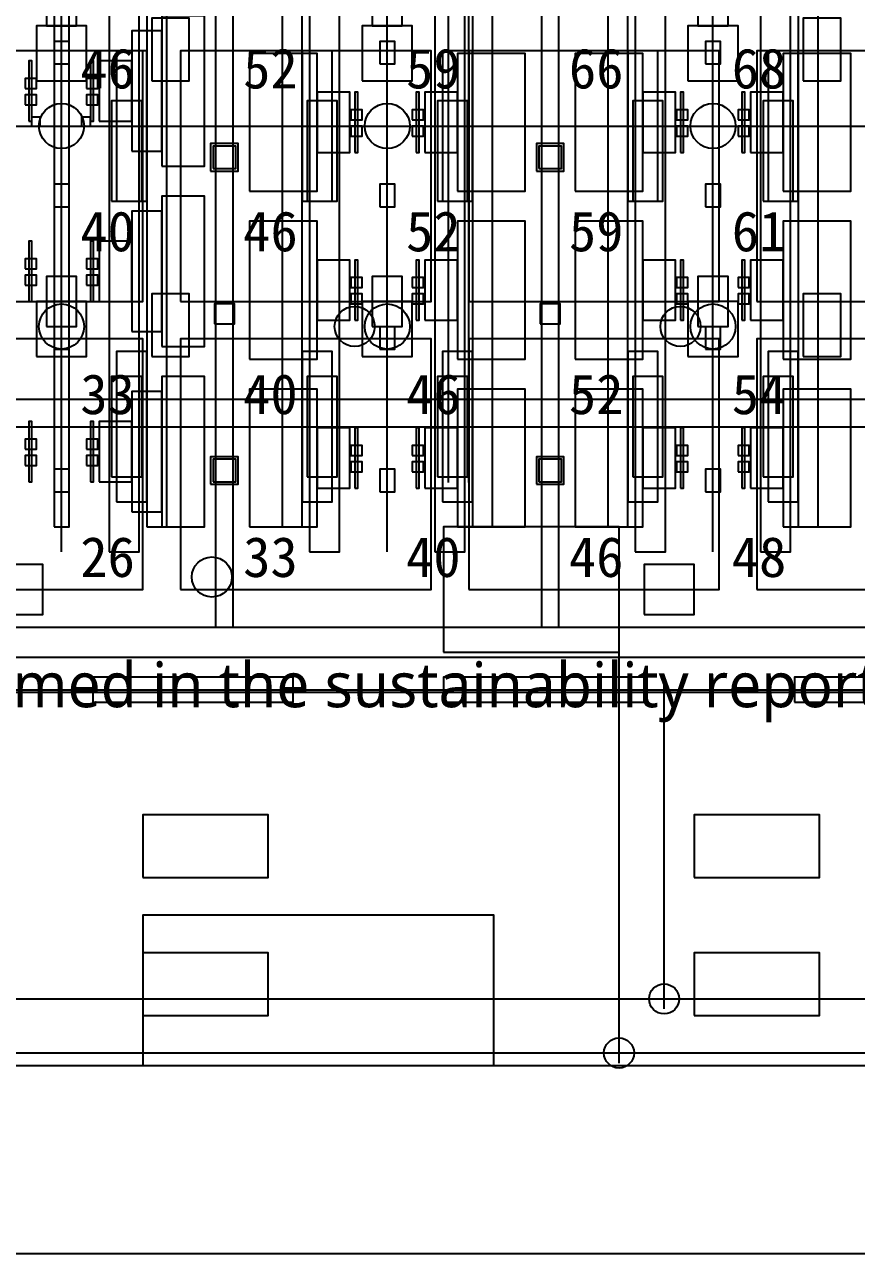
# Model space of a CAD drawing. Header units: metres. Extents: x -1640 to 1560, y -268 to 2338.
# Drawn here: x 184.28 to 217.47, y 862 to 911.05 of the extents above; entities that cross this region are included whole.
import ezdxf

# ---------------------------------------------------------------- set-up
doc = ezdxf.new("R2010")
doc.units = ezdxf.units.M
for name, color, linetype in [('1F_CDS', 5, 'Continuous'), ('1F_CHL', 4, 'Continuous'), ('1F_EHS_GAS_DETECTOR', 6, 'Continuous'), ('1F_EHS_SAFETY_SHOWER_EYEWASH_CONCEPT', 3, 'Continuous'), ('1F_PUMP', 2, 'Continuous'), ('1F_SCR', 3, 'Continuous'), ('1F_STRUCT_COLUMN', 8, 'Continuous'), ('1F_ZONE', 3, 'Continuous'), ('2F_CSF_LATERAL_RACK_CONCEPT', 9, 'Continuous'), ('2F_EHS_GAS_DETECTOR', 6, 'Continuous'), ('2F_RFG', 5, 'Continuous'), ('2F_STRUCT_COLUMN', 8, 'Continuous'), ('2F_VMB', 6, 'Continuous'), ('2F_ZONE', 3, 'Continuous'), ('3F_CLEANROOM_OVERHEAD_PIPE_DUCT_CONCEPT', 9, 'Continuous'), ('3F_CMP', 5, 'Continuous'), ('3F_EHS_EGRESS_DIST_M', 2, 'Continuous'), ('3F_EHS_SAFETY_SHOWER_EYEWASH_CONCEPT', 3, 'Continuous'), ('3F_ETCH', 2, 'Continuous'), ('3F_FOUP', 5, 'Continuous'), ('3F_OHT', 9, 'Continuous'), ('3F_OHTV', 1, 'Continuous'), ('3F_STRUCT_COLUMN', 8, 'Continuous'), ('3F_TBAR', 6, 'Continuous'), ('3F_ZONE', 3, 'Continuous'), ('4F_DCC', 3, 'Continuous'), ('4F_FFU', 1, 'Continuous'), ('4F_MAU', 2, 'Continuous'), ('4F_STRUCT_PLENUM_TRUSS_CONCEPT', 9, 'Continuous'), ('4F_ZONE', 3, 'Continuous'), ('5F_CDS', 5, 'Continuous'), ('5F_CHL', 4, 'Continuous'), ('5F_EHS_GAS_DETECTOR', 6, 'Continuous'), ('5F_EHS_SAFETY_SHOWER_EYEWASH_CONCEPT', 3, 'Continuous'), ('5F_PUMP', 2, 'Continuous'), ('5F_SCR', 3, 'Continuous'), ('5F_STRUCT_COLUMN', 8, 'Continuous'), ('5F_ZONE', 3, 'Continuous'), ('6F_CSF_LATERAL_RACK_CONCEPT', 9, 'Continuous'), ('6F_EHS_GAS_DETECTOR', 6, 'Continuous'), ('6F_RFG', 5, 'Continuous'), ('6F_STRUCT_COLUMN', 8, 'Continuous'), ('6F_VMB', 6, 'Continuous'), ('6F_ZONE', 3, 'Continuous'), ('7F_CLEANROOM_OVERHEAD_PIPE_DUCT_CONCEPT', 9, 'Continuous'), ('7F_CMP', 5, 'Continuous'), ('7F_EHS_EGRESS_DIST_M', 2, 'Continuous'), ('7F_EHS_SAFETY_SHOWER_EYEWASH_CONCEPT', 3, 'Continuous'), ('7F_ETCH', 2, 'Continuous'), ('7F_FOUP', 5, 'Continuous'), ('7F_OHT', 9, 'Continuous'), ('7F_OHTV', 1, 'Continuous'), ('7F_STRUCT_COLUMN', 8, 'Continuous'), ('7F_TBAR', 6, 'Continuous'), ('7F_ZONE', 3, 'Continuous'), ('8F_DCC', 3, 'Continuous'), ('8F_FFU', 1, 'Continuous'), ('8F_MAU', 2, 'Continuous'), ('8F_STRUCT_PLENUM_TRUSS_CONCEPT', 9, 'Continuous'), ('8F_ZONE', 3, 'Continuous'), ('EHS_GAS_SUPPLY', 3, 'Continuous'), ('EHS_PROCESS_EXHAUST', 1, 'Continuous'), ('EHS_TREATED_EXHAUST', 30, 'Continuous'), ('OUTLINE', 7, 'Continuous'), ('RF_RSC', 4, 'Continuous'), ('RF_STACK', 2, 'Continuous'), ('UTIL_CHEM_CONCEPT', 6, 'Continuous'), ('UTIL_CHW.R_CONCEPT', 2, 'Continuous'), ('UTIL_CHW.S_CONCEPT', 1, 'Continuous'), ('UTIL_EXH.ACID_CONCEPT', 4, 'Continuous'), ('UTIL_EXH.ACID_RISER', 4, 'Continuous'), ('UTIL_EXH.ALK_CONCEPT', 5, 'Continuous'), ('UTIL_EXH.ALK_RISER', 5, 'Continuous'), ('UTIL_GAS.SPEC_CONCEPT', 3, 'Continuous'), ('UTIL_PCW.R_CONCEPT', 1, 'Continuous'), ('UTIL_PCW.S_CONCEPT', 6, 'Continuous'), ('UTIL_TEXT', 7, 'Continuous'), ('UTIL_UPW.R_CONCEPT', 2, 'Continuous'), ('UTIL_UPW.S_CONCEPT', 1, 'Continuous')]:
    doc.layers.add(name, color=color, linetype=linetype)
doc.styles.add('KO', font='malgun.ttf')

msp = doc.modelspace()

# ---------------------------------------------------------------- linework, layer by layer
at = {"layer": '1F_CDS'}
for points in [[(189, 877), (194, 877), (194, 879.5), (189, 879.5)], [(211, 877), (216, 877), (216, 879.5), (211, 879.5)], [(189, 871.5), (194, 871.5), (194, 874), (189, 874)], [(211, 871.5), (216, 871.5), (216, 874), (211, 874)]]:
    msp.add_lwpolyline(points, close=True, dxfattribs=at)
at = {"layer": '1F_CHL'}
for points in [[(189.35, 908.8), (190.85, 908.8), (190.85, 911.3), (189.35, 911.3)], [(215.35, 908.8), (216.85, 908.8), (216.85, 911.3), (215.35, 911.3)], [(189.35, 897.8), (190.85, 897.8), (190.85, 900.3), (189.35, 900.3)], [(215.35, 897.8), (216.85, 897.8), (216.85, 900.3), (215.35, 900.3)]]:
    msp.add_lwpolyline(points, close=True, dxfattribs=at)
at = {"layer": '1F_EHS_GAS_DETECTOR'}
for centre in [(185.75, 899), (198.75, 899), (211.75, 899)]:
    msp.add_circle(centre, 0.9, dxfattribs=at)
at = {"layer": '1F_EHS_SAFETY_SHOWER_EYEWASH_CONCEPT'}
msp.add_circle((191.75, 889), 0.8, dxfattribs=at)
at = {"layer": '1F_PUMP'}
for points in [[(187.75, 904), (188.95, 904), (188.95, 908), (187.75, 908)], [(195.55, 904), (196.75, 904), (196.75, 908), (195.55, 908)], [(200.75, 904), (201.95, 904), (201.95, 908), (200.75, 908)], [(208.55, 904), (209.75, 904), (209.75, 908), (208.55, 908)], [(213.75, 904), (214.95, 904), (214.95, 908), (213.75, 908)], [(187.75, 893), (188.95, 893), (188.95, 897), (187.75, 897)], [(195.55, 893), (196.75, 893), (196.75, 897), (195.55, 897)], [(200.75, 893), (201.95, 893), (201.95, 897), (200.75, 897)], [(208.55, 893), (209.75, 893), (209.75, 897), (208.55, 897)], [(213.75, 893), (214.95, 893), (214.95, 897), (213.75, 897)]]:
    msp.add_lwpolyline(points, close=True, dxfattribs=at)
at = {"layer": '1F_SCR'}
for points in [[(184.75, 908.8), (186.75, 908.8), (186.75, 911), (184.75, 911)], [(197.75, 908.8), (199.75, 908.8), (199.75, 911), (197.75, 911)], [(210.75, 908.8), (212.75, 908.8), (212.75, 911), (210.75, 911)], [(184.75, 897.8), (186.75, 897.8), (186.75, 900), (184.75, 900)], [(197.75, 897.8), (199.75, 897.8), (199.75, 900), (197.75, 900)], [(210.75, 897.8), (212.75, 897.8), (212.75, 900), (210.75, 900)]]:
    msp.add_lwpolyline(points, close=True, dxfattribs=at)
at = {"layer": '1F_STRUCT_COLUMN'}
for points in [[(191.7, 905.2), (192.8, 905.2), (192.8, 906.3), (191.7, 906.3)], [(204.7, 905.2), (205.8, 905.2), (205.8, 906.3), (204.7, 906.3)], [(191.7, 892.7), (192.8, 892.7), (192.8, 893.8), (191.7, 893.8)], [(204.7, 892.7), (205.8, 892.7), (205.8, 893.8), (204.7, 893.8)]]:
    msp.add_lwpolyline(points, close=True, dxfattribs=at)
at = {"layer": '1F_ZONE'}
msp.add_lwpolyline([(16.5, 887), (290, 887), (290, 1045), (16.5, 1045)], close=True, dxfattribs=at)
at = {"layer": '2F_CSF_LATERAL_RACK_CONCEPT'}
for points in [[(189.15, 891), (189.95, 891), (189.95, 1041), (189.15, 1041)], [(194.55, 891), (195.35, 891), (195.35, 1041), (194.55, 1041)], [(202.15, 891), (202.95, 891), (202.95, 1041), (202.15, 1041)], [(207.55, 891), (208.35, 891), (208.35, 1041), (207.55, 1041)], [(215.15, 891), (215.95, 891), (215.95, 1041), (215.15, 1041)]]:
    msp.add_lwpolyline(points, close=True, dxfattribs=at)
at = {"layer": '2F_EHS_GAS_DETECTOR'}
for centre in [(185.75, 907), (198.75, 907), (211.75, 907)]:
    msp.add_circle(centre, 0.9, dxfattribs=at)
at = {"layer": '2F_RFG'}
for points in [[(187.95, 904), (189.15, 904), (189.15, 910), (187.95, 910)], [(195.35, 904), (196.55, 904), (196.55, 910), (195.35, 910)], [(200.95, 904), (202.15, 904), (202.15, 910), (200.95, 910)], [(208.35, 904), (209.55, 904), (209.55, 910), (208.35, 910)], [(213.95, 904), (215.15, 904), (215.15, 910), (213.95, 910)], [(187.95, 892), (189.15, 892), (189.15, 898), (187.95, 898)], [(195.35, 892), (196.55, 892), (196.55, 898), (195.35, 898)], [(200.95, 892), (202.15, 892), (202.15, 898), (200.95, 898)], [(208.35, 892), (209.55, 892), (209.55, 898), (208.35, 898)], [(213.95, 892), (215.15, 892), (215.15, 898), (213.95, 898)]]:
    msp.add_lwpolyline(points, close=True, dxfattribs=at)
at = {"layer": '2F_STRUCT_COLUMN'}
for points in [[(191.8, 905.3), (192.7, 905.3), (192.7, 906.2), (191.8, 906.2)], [(204.8, 905.3), (205.7, 905.3), (205.7, 906.2), (204.8, 906.2)], [(191.8, 892.8), (192.7, 892.8), (192.7, 893.7), (191.8, 893.7)], [(204.8, 892.8), (205.7, 892.8), (205.7, 893.7), (204.8, 893.7)]]:
    msp.add_lwpolyline(points, close=True, dxfattribs=at)
at = {"layer": '2F_VMB'}
for points in [[(185.15, 911), (186.35, 911), (186.35, 913), (185.15, 913)], [(198.15, 911), (199.35, 911), (199.35, 913), (198.15, 913)], [(211.15, 911), (212.35, 911), (212.35, 913), (211.15, 913)], [(185.15, 899), (186.35, 899), (186.35, 901), (185.15, 901)], [(198.15, 899), (199.35, 899), (199.35, 901), (198.15, 901)], [(211.15, 899), (212.35, 899), (212.35, 901), (211.15, 901)]]:
    msp.add_lwpolyline(points, close=True, dxfattribs=at)
at = {"layer": '2F_ZONE'}
msp.add_lwpolyline([(16.5, 887), (290, 887), (290, 1045), (16.5, 1045)], close=True, dxfattribs=at)
at = {"layer": '3F_CLEANROOM_OVERHEAD_PIPE_DUCT_CONCEPT'}
for points in [[(187.65, 890), (188.85, 890), (188.85, 1042), (187.65, 1042)], [(195.65, 890), (196.85, 890), (196.85, 1042), (195.65, 1042)], [(200.65, 890), (201.85, 890), (201.85, 1042), (200.65, 1042)], [(208.65, 890), (209.85, 890), (209.85, 1042), (208.65, 1042)], [(213.65, 890), (214.85, 890), (214.85, 1042), (213.65, 1042)]]:
    msp.add_lwpolyline(points, close=True, dxfattribs=at)
at = {"layer": '3F_CMP'}
for points in [[(193.25, 904.4), (195.95, 904.4), (195.95, 909.9), (193.25, 909.9)], [(201.55, 904.4), (204.25, 904.4), (204.25, 909.9), (201.55, 909.9)], [(206.25, 904.4), (208.95, 904.4), (208.95, 909.9), (206.25, 909.9)], [(214.55, 904.4), (217.25, 904.4), (217.25, 909.9), (214.55, 909.9)], [(195.95, 905.95), (197.25, 905.95), (197.25, 908.35), (195.95, 908.35)], [(200.25, 905.95), (201.55, 905.95), (201.55, 908.35), (200.25, 908.35)], [(208.95, 905.95), (210.25, 905.95), (210.25, 908.35), (208.95, 908.35)], [(213.25, 905.95), (214.55, 905.95), (214.55, 908.35), (213.25, 908.35)], [(193.25, 897.7), (195.95, 897.7), (195.95, 903.2), (193.25, 903.2)], [(201.55, 897.7), (204.25, 897.7), (204.25, 903.2), (201.55, 903.2)], [(206.25, 897.7), (208.95, 897.7), (208.95, 903.2), (206.25, 903.2)], [(214.55, 897.7), (217.25, 897.7), (217.25, 903.2), (214.55, 903.2)], [(195.95, 899.25), (197.25, 899.25), (197.25, 901.65), (195.95, 901.65)], [(200.25, 899.25), (201.55, 899.25), (201.55, 901.65), (200.25, 901.65)], [(208.95, 899.25), (210.25, 899.25), (210.25, 901.65), (208.95, 901.65)], [(213.25, 899.25), (214.55, 899.25), (214.55, 901.65), (213.25, 901.65)], [(193.25, 891), (195.95, 891), (195.95, 896.5), (193.25, 896.5)], [(201.55, 891), (204.25, 891), (204.25, 896.5), (201.55, 896.5)], [(206.25, 891), (208.95, 891), (208.95, 896.5), (206.25, 896.5)], [(214.55, 891), (217.25, 891), (217.25, 896.5), (214.55, 896.5)], [(195.95, 892.55), (197.25, 892.55), (197.25, 894.95), (195.95, 894.95)], [(200.25, 892.55), (201.55, 892.55), (201.55, 894.95), (200.25, 894.95)], [(208.95, 892.55), (210.25, 892.55), (210.25, 894.95), (208.95, 894.95)], [(213.25, 892.55), (214.55, 892.55), (214.55, 894.95), (213.25, 894.95)]]:
    msp.add_lwpolyline(points, close=True, dxfattribs=at)
at = {"layer": '3F_EHS_SAFETY_SHOWER_EYEWASH_CONCEPT'}
for centre in [(197.45, 899), (210.45, 899)]:
    msp.add_circle(centre, 0.8, dxfattribs=at)
at = {"layer": '3F_ETCH'}
for points in [[(189.75, 905.4), (191.45, 905.4), (191.45, 911.4), (189.75, 911.4)], [(188.55, 906), (189.75, 906), (189.75, 910.8), (188.55, 910.8)], [(187.25, 907.2), (188.55, 907.2), (188.55, 909.6), (187.25, 909.6)], [(189.75, 898.2), (191.45, 898.2), (191.45, 904.2), (189.75, 904.2)], [(188.55, 898.8), (189.75, 898.8), (189.75, 903.6), (188.55, 903.6)], [(187.25, 900), (188.55, 900), (188.55, 902.4), (187.25, 902.4)], [(189.75, 891), (191.45, 891), (191.45, 897), (189.75, 897)], [(188.55, 891.6), (189.75, 891.6), (189.75, 896.4), (188.55, 896.4)], [(187.25, 892.8), (188.55, 892.8), (188.55, 895.2), (187.25, 895.2)]]:
    msp.add_lwpolyline(points, close=True, dxfattribs=at)
at = {"layer": '3F_FOUP'}
for points in [[(184.3, 908.5), (184.75, 908.5), (184.75, 908.9), (184.3, 908.9)], [(186.75, 908.5), (187.2, 908.5), (187.2, 908.9), (186.75, 908.9)], [(184.3, 907.85), (184.75, 907.85), (184.75, 908.25), (184.3, 908.25)], [(186.75, 907.85), (187.2, 907.85), (187.2, 908.25), (186.75, 908.25)], [(197.3, 907.25), (197.75, 907.25), (197.75, 907.65), (197.3, 907.65)], [(199.75, 907.25), (200.2, 907.25), (200.2, 907.65), (199.75, 907.65)], [(210.3, 907.25), (210.75, 907.25), (210.75, 907.65), (210.3, 907.65)], [(212.75, 907.25), (213.2, 907.25), (213.2, 907.65), (212.75, 907.65)], [(197.3, 906.6), (197.75, 906.6), (197.75, 907), (197.3, 907)], [(199.75, 906.6), (200.2, 906.6), (200.2, 907), (199.75, 907)], [(210.3, 906.6), (210.75, 906.6), (210.75, 907), (210.3, 907)], [(212.75, 906.6), (213.2, 906.6), (213.2, 907), (212.75, 907)], [(184.3, 901.3), (184.75, 901.3), (184.75, 901.7), (184.3, 901.7)], [(186.75, 901.3), (187.2, 901.3), (187.2, 901.7), (186.75, 901.7)], [(184.3, 900.65), (184.75, 900.65), (184.75, 901.05), (184.3, 901.05)], [(186.75, 900.65), (187.2, 900.65), (187.2, 901.05), (186.75, 901.05)], [(197.3, 900.55), (197.75, 900.55), (197.75, 900.95), (197.3, 900.95)], [(199.75, 900.55), (200.2, 900.55), (200.2, 900.95), (199.75, 900.95)], [(210.3, 900.55), (210.75, 900.55), (210.75, 900.95), (210.3, 900.95)], [(212.75, 900.55), (213.2, 900.55), (213.2, 900.95), (212.75, 900.95)], [(197.3, 899.9), (197.75, 899.9), (197.75, 900.3), (197.3, 900.3)], [(199.75, 899.9), (200.2, 899.9), (200.2, 900.3), (199.75, 900.3)], [(210.3, 899.9), (210.75, 899.9), (210.75, 900.3), (210.3, 900.3)], [(212.75, 899.9), (213.2, 899.9), (213.2, 900.3), (212.75, 900.3)], [(184.3, 894.1), (184.75, 894.1), (184.75, 894.5), (184.3, 894.5)], [(186.75, 894.1), (187.2, 894.1), (187.2, 894.5), (186.75, 894.5)], [(197.3, 893.85), (197.75, 893.85), (197.75, 894.25), (197.3, 894.25)], [(199.75, 893.85), (200.2, 893.85), (200.2, 894.25), (199.75, 894.25)], [(210.3, 893.85), (210.75, 893.85), (210.75, 894.25), (210.3, 894.25)], [(212.75, 893.85), (213.2, 893.85), (213.2, 894.25), (212.75, 894.25)], [(184.3, 893.45), (184.75, 893.45), (184.75, 893.85), (184.3, 893.85)], [(186.75, 893.45), (187.2, 893.45), (187.2, 893.85), (186.75, 893.85)], [(197.3, 893.2), (197.75, 893.2), (197.75, 893.6), (197.3, 893.6)], [(199.75, 893.2), (200.2, 893.2), (200.2, 893.6), (199.75, 893.6)], [(210.3, 893.2), (210.75, 893.2), (210.75, 893.6), (210.3, 893.6)], [(212.75, 893.2), (213.2, 893.2), (213.2, 893.6), (212.75, 893.6)]]:
    msp.add_lwpolyline(points, close=True, dxfattribs=at)
at = {"layer": '3F_OHT'}
for p, q in [((185.75, 890), (185.75, 962)), ((198.75, 890), (198.75, 962)), ((211.75, 890), (211.75, 962))]:
    msp.add_line(p, q, dxfattribs=at)
at = {"layer": '3F_OHTV'}
for points in [[(185.45, 909.48), (186.05, 909.48), (186.05, 910.38), (185.45, 910.38)], [(198.45, 909.48), (199.05, 909.48), (199.05, 910.38), (198.45, 910.38)], [(211.45, 909.48), (212.05, 909.48), (212.05, 910.38), (211.45, 910.38)], [(185.45, 903.78), (186.05, 903.78), (186.05, 904.68), (185.45, 904.68)], [(198.45, 903.78), (199.05, 903.78), (199.05, 904.68), (198.45, 904.68)], [(211.45, 903.78), (212.05, 903.78), (212.05, 904.68), (211.45, 904.68)], [(185.45, 898.09), (186.05, 898.09), (186.05, 898.99), (185.45, 898.99)], [(198.45, 898.09), (199.05, 898.09), (199.05, 898.99), (198.45, 898.99)], [(211.45, 898.09), (212.05, 898.09), (212.05, 898.99), (211.45, 898.99)], [(185.45, 892.4), (186.05, 892.4), (186.05, 893.3), (185.45, 893.3)], [(198.45, 892.4), (199.05, 892.4), (199.05, 893.3), (198.45, 893.3)], [(211.45, 892.4), (212.05, 892.4), (212.05, 893.3), (211.45, 893.3)]]:
    msp.add_lwpolyline(points, close=True, dxfattribs=at)
at = {"layer": '3F_STRUCT_COLUMN'}
for points in [[(191.85, 899.1), (192.65, 899.1), (192.65, 899.9), (191.85, 899.9)], [(204.85, 899.1), (205.65, 899.1), (205.65, 899.9), (204.85, 899.9)]]:
    msp.add_lwpolyline(points, close=True, dxfattribs=at)
at = {"layer": '3F_TBAR'}
for points in [[(184.45, 907.2), (184.57, 907.2), (184.57, 909.6), (184.45, 909.6)], [(186.9, 907.2), (187.02, 907.2), (187.02, 909.6), (186.9, 909.6)], [(197.45, 905.95), (197.57, 905.95), (197.57, 908.35), (197.45, 908.35)], [(199.9, 905.95), (200.02, 905.95), (200.02, 908.35), (199.9, 908.35)], [(210.45, 905.95), (210.57, 905.95), (210.57, 908.35), (210.45, 908.35)], [(212.9, 905.95), (213.02, 905.95), (213.02, 908.35), (212.9, 908.35)], [(184.45, 900), (184.57, 900), (184.57, 902.4), (184.45, 902.4)], [(186.9, 900), (187.02, 900), (187.02, 902.4), (186.9, 902.4)], [(197.45, 899.25), (197.57, 899.25), (197.57, 901.65), (197.45, 901.65)], [(199.9, 899.25), (200.02, 899.25), (200.02, 901.65), (199.9, 901.65)], [(210.45, 899.25), (210.57, 899.25), (210.57, 901.65), (210.45, 901.65)], [(212.9, 899.25), (213.02, 899.25), (213.02, 901.65), (212.9, 901.65)], [(184.45, 892.8), (184.57, 892.8), (184.57, 895.2), (184.45, 895.2)], [(186.9, 892.8), (187.02, 892.8), (187.02, 895.2), (186.9, 895.2)], [(197.45, 892.55), (197.57, 892.55), (197.57, 894.95), (197.45, 894.95)], [(199.9, 892.55), (200.02, 892.55), (200.02, 894.95), (199.9, 894.95)], [(210.45, 892.55), (210.57, 892.55), (210.57, 894.95), (210.45, 894.95)], [(212.9, 892.55), (213.02, 892.55), (213.02, 894.95), (212.9, 894.95)]]:
    msp.add_lwpolyline(points, close=True, dxfattribs=at)
at = {"layer": '3F_ZONE'}
msp.add_lwpolyline([(16.5, 887), (290, 887), (290, 1045), (16.5, 1045)], close=True, dxfattribs=at)
at = {"layer": '4F_DCC'}
for points in [[(187, 884), (195, 884), (195, 885), (187, 885)], [(201, 884), (209, 884), (209, 885), (201, 885)], [(215, 884), (223, 884), (223, 885), (215, 885)]]:
    msp.add_lwpolyline(points, close=True, dxfattribs=at)
at = {"layer": '4F_FFU'}
for points in [[(179, 900), (189, 900), (189, 910), (179, 910)], [(190.5, 900), (200.5, 900), (200.5, 910), (190.5, 910)], [(202, 900), (212, 900), (212, 910), (202, 910)], [(213.5, 900), (223.5, 900), (223.5, 910), (213.5, 910)], [(179, 888.5), (189, 888.5), (189, 898.5), (179, 898.5)], [(190.5, 888.5), (200.5, 888.5), (200.5, 898.5), (190.5, 898.5)], [(202, 888.5), (212, 888.5), (212, 898.5), (202, 898.5)], [(213.5, 888.5), (223.5, 888.5), (223.5, 898.5), (213.5, 898.5)]]:
    msp.add_lwpolyline(points, close=True, dxfattribs=at)
at = {"layer": '4F_MAU'}
msp.add_lwpolyline([(189, 869.5), (203, 869.5), (203, 875.5), (189, 875.5)], close=True, dxfattribs=at)
at = {"layer": '4F_STRUCT_PLENUM_TRUSS_CONCEPT'}
for points in [[(191.9, 887), (192.6, 887), (192.6, 1045), (191.9, 1045)], [(204.9, 887), (205.6, 887), (205.6, 1045), (204.9, 1045)]]:
    msp.add_lwpolyline(points, close=True, dxfattribs=at)
at = {"layer": '4F_ZONE'}
msp.add_lwpolyline([(16.5, 887), (290, 887), (290, 1045), (16.5, 1045)], close=True, dxfattribs=at)
at = {"layer": '5F_CDS'}
for points in [[(189, 877), (194, 877), (194, 879.5), (189, 879.5)], [(211, 877), (216, 877), (216, 879.5), (211, 879.5)], [(189, 871.5), (194, 871.5), (194, 874), (189, 874)], [(211, 871.5), (216, 871.5), (216, 874), (211, 874)]]:
    msp.add_lwpolyline(points, close=True, dxfattribs=at)
at = {"layer": '5F_CHL'}
for points in [[(189.35, 908.8), (190.85, 908.8), (190.85, 911.3), (189.35, 911.3)], [(215.35, 908.8), (216.85, 908.8), (216.85, 911.3), (215.35, 911.3)], [(189.35, 897.8), (190.85, 897.8), (190.85, 900.3), (189.35, 900.3)], [(215.35, 897.8), (216.85, 897.8), (216.85, 900.3), (215.35, 900.3)]]:
    msp.add_lwpolyline(points, close=True, dxfattribs=at)
at = {"layer": '5F_EHS_GAS_DETECTOR'}
for centre in [(185.75, 899), (198.75, 899), (211.75, 899)]:
    msp.add_circle(centre, 0.9, dxfattribs=at)
at = {"layer": '5F_EHS_SAFETY_SHOWER_EYEWASH_CONCEPT'}
msp.add_circle((191.75, 889), 0.8, dxfattribs=at)
at = {"layer": '5F_PUMP'}
for points in [[(187.75, 904), (188.95, 904), (188.95, 908), (187.75, 908)], [(195.55, 904), (196.75, 904), (196.75, 908), (195.55, 908)], [(200.75, 904), (201.95, 904), (201.95, 908), (200.75, 908)], [(208.55, 904), (209.75, 904), (209.75, 908), (208.55, 908)], [(213.75, 904), (214.95, 904), (214.95, 908), (213.75, 908)], [(187.75, 893), (188.95, 893), (188.95, 897), (187.75, 897)], [(195.55, 893), (196.75, 893), (196.75, 897), (195.55, 897)], [(200.75, 893), (201.95, 893), (201.95, 897), (200.75, 897)], [(208.55, 893), (209.75, 893), (209.75, 897), (208.55, 897)], [(213.75, 893), (214.95, 893), (214.95, 897), (213.75, 897)]]:
    msp.add_lwpolyline(points, close=True, dxfattribs=at)
at = {"layer": '5F_SCR'}
for points in [[(184.75, 908.8), (186.75, 908.8), (186.75, 911), (184.75, 911)], [(197.75, 908.8), (199.75, 908.8), (199.75, 911), (197.75, 911)], [(210.75, 908.8), (212.75, 908.8), (212.75, 911), (210.75, 911)], [(184.75, 897.8), (186.75, 897.8), (186.75, 900), (184.75, 900)], [(197.75, 897.8), (199.75, 897.8), (199.75, 900), (197.75, 900)], [(210.75, 897.8), (212.75, 897.8), (212.75, 900), (210.75, 900)]]:
    msp.add_lwpolyline(points, close=True, dxfattribs=at)
at = {"layer": '5F_STRUCT_COLUMN'}
for points in [[(191.7, 905.2), (192.8, 905.2), (192.8, 906.3), (191.7, 906.3)], [(204.7, 905.2), (205.8, 905.2), (205.8, 906.3), (204.7, 906.3)], [(191.7, 892.7), (192.8, 892.7), (192.8, 893.8), (191.7, 893.8)], [(204.7, 892.7), (205.8, 892.7), (205.8, 893.8), (204.7, 893.8)]]:
    msp.add_lwpolyline(points, close=True, dxfattribs=at)
at = {"layer": '5F_ZONE'}
msp.add_lwpolyline([(16.5, 887), (290, 887), (290, 1045), (16.5, 1045)], close=True, dxfattribs=at)
at = {"layer": '6F_CSF_LATERAL_RACK_CONCEPT'}
for points in [[(189.15, 891), (189.95, 891), (189.95, 1041), (189.15, 1041)], [(194.55, 891), (195.35, 891), (195.35, 1041), (194.55, 1041)], [(202.15, 891), (202.95, 891), (202.95, 1041), (202.15, 1041)], [(207.55, 891), (208.35, 891), (208.35, 1041), (207.55, 1041)], [(215.15, 891), (215.95, 891), (215.95, 1041), (215.15, 1041)]]:
    msp.add_lwpolyline(points, close=True, dxfattribs=at)
at = {"layer": '6F_EHS_GAS_DETECTOR'}
for centre in [(185.75, 907), (198.75, 907), (211.75, 907)]:
    msp.add_circle(centre, 0.9, dxfattribs=at)
at = {"layer": '6F_RFG'}
for points in [[(187.95, 904), (189.15, 904), (189.15, 910), (187.95, 910)], [(195.35, 904), (196.55, 904), (196.55, 910), (195.35, 910)], [(200.95, 904), (202.15, 904), (202.15, 910), (200.95, 910)], [(208.35, 904), (209.55, 904), (209.55, 910), (208.35, 910)], [(213.95, 904), (215.15, 904), (215.15, 910), (213.95, 910)], [(187.95, 892), (189.15, 892), (189.15, 898), (187.95, 898)], [(195.35, 892), (196.55, 892), (196.55, 898), (195.35, 898)], [(200.95, 892), (202.15, 892), (202.15, 898), (200.95, 898)], [(208.35, 892), (209.55, 892), (209.55, 898), (208.35, 898)], [(213.95, 892), (215.15, 892), (215.15, 898), (213.95, 898)]]:
    msp.add_lwpolyline(points, close=True, dxfattribs=at)
at = {"layer": '6F_STRUCT_COLUMN'}
for points in [[(191.8, 905.3), (192.7, 905.3), (192.7, 906.2), (191.8, 906.2)], [(204.8, 905.3), (205.7, 905.3), (205.7, 906.2), (204.8, 906.2)], [(191.8, 892.8), (192.7, 892.8), (192.7, 893.7), (191.8, 893.7)], [(204.8, 892.8), (205.7, 892.8), (205.7, 893.7), (204.8, 893.7)]]:
    msp.add_lwpolyline(points, close=True, dxfattribs=at)
at = {"layer": '6F_VMB'}
for points in [[(185.15, 911), (186.35, 911), (186.35, 913), (185.15, 913)], [(198.15, 911), (199.35, 911), (199.35, 913), (198.15, 913)], [(211.15, 911), (212.35, 911), (212.35, 913), (211.15, 913)], [(185.15, 899), (186.35, 899), (186.35, 901), (185.15, 901)], [(198.15, 899), (199.35, 899), (199.35, 901), (198.15, 901)], [(211.15, 899), (212.35, 899), (212.35, 901), (211.15, 901)]]:
    msp.add_lwpolyline(points, close=True, dxfattribs=at)
at = {"layer": '6F_ZONE'}
msp.add_lwpolyline([(16.5, 887), (290, 887), (290, 1045), (16.5, 1045)], close=True, dxfattribs=at)
at = {"layer": '7F_CLEANROOM_OVERHEAD_PIPE_DUCT_CONCEPT'}
for points in [[(187.65, 890), (188.85, 890), (188.85, 1042), (187.65, 1042)], [(195.65, 890), (196.85, 890), (196.85, 1042), (195.65, 1042)], [(200.65, 890), (201.85, 890), (201.85, 1042), (200.65, 1042)], [(208.65, 890), (209.85, 890), (209.85, 1042), (208.65, 1042)], [(213.65, 890), (214.85, 890), (214.85, 1042), (213.65, 1042)]]:
    msp.add_lwpolyline(points, close=True, dxfattribs=at)
at = {"layer": '7F_CMP'}
for points in [[(193.25, 904.4), (195.95, 904.4), (195.95, 909.9), (193.25, 909.9)], [(201.55, 904.4), (204.25, 904.4), (204.25, 909.9), (201.55, 909.9)], [(206.25, 904.4), (208.95, 904.4), (208.95, 909.9), (206.25, 909.9)], [(214.55, 904.4), (217.25, 904.4), (217.25, 909.9), (214.55, 909.9)], [(195.95, 905.95), (197.25, 905.95), (197.25, 908.35), (195.95, 908.35)], [(200.25, 905.95), (201.55, 905.95), (201.55, 908.35), (200.25, 908.35)], [(208.95, 905.95), (210.25, 905.95), (210.25, 908.35), (208.95, 908.35)], [(213.25, 905.95), (214.55, 905.95), (214.55, 908.35), (213.25, 908.35)], [(193.25, 897.7), (195.95, 897.7), (195.95, 903.2), (193.25, 903.2)], [(201.55, 897.7), (204.25, 897.7), (204.25, 903.2), (201.55, 903.2)], [(206.25, 897.7), (208.95, 897.7), (208.95, 903.2), (206.25, 903.2)], [(214.55, 897.7), (217.25, 897.7), (217.25, 903.2), (214.55, 903.2)], [(195.95, 899.25), (197.25, 899.25), (197.25, 901.65), (195.95, 901.65)], [(200.25, 899.25), (201.55, 899.25), (201.55, 901.65), (200.25, 901.65)], [(208.95, 899.25), (210.25, 899.25), (210.25, 901.65), (208.95, 901.65)], [(213.25, 899.25), (214.55, 899.25), (214.55, 901.65), (213.25, 901.65)], [(193.25, 891), (195.95, 891), (195.95, 896.5), (193.25, 896.5)], [(201.55, 891), (204.25, 891), (204.25, 896.5), (201.55, 896.5)], [(206.25, 891), (208.95, 891), (208.95, 896.5), (206.25, 896.5)], [(214.55, 891), (217.25, 891), (217.25, 896.5), (214.55, 896.5)], [(195.95, 892.55), (197.25, 892.55), (197.25, 894.95), (195.95, 894.95)], [(200.25, 892.55), (201.55, 892.55), (201.55, 894.95), (200.25, 894.95)], [(208.95, 892.55), (210.25, 892.55), (210.25, 894.95), (208.95, 894.95)], [(213.25, 892.55), (214.55, 892.55), (214.55, 894.95), (213.25, 894.95)]]:
    msp.add_lwpolyline(points, close=True, dxfattribs=at)
at = {"layer": '7F_EHS_SAFETY_SHOWER_EYEWASH_CONCEPT'}
for centre in [(197.45, 899), (210.45, 899)]:
    msp.add_circle(centre, 0.8, dxfattribs=at)
at = {"layer": '7F_ETCH'}
for points in [[(189.75, 905.4), (191.45, 905.4), (191.45, 911.4), (189.75, 911.4)], [(188.55, 906), (189.75, 906), (189.75, 910.8), (188.55, 910.8)], [(187.25, 907.2), (188.55, 907.2), (188.55, 909.6), (187.25, 909.6)], [(189.75, 898.2), (191.45, 898.2), (191.45, 904.2), (189.75, 904.2)], [(188.55, 898.8), (189.75, 898.8), (189.75, 903.6), (188.55, 903.6)], [(187.25, 900), (188.55, 900), (188.55, 902.4), (187.25, 902.4)], [(189.75, 891), (191.45, 891), (191.45, 897), (189.75, 897)], [(188.55, 891.6), (189.75, 891.6), (189.75, 896.4), (188.55, 896.4)], [(187.25, 892.8), (188.55, 892.8), (188.55, 895.2), (187.25, 895.2)]]:
    msp.add_lwpolyline(points, close=True, dxfattribs=at)
at = {"layer": '7F_FOUP'}
for points in [[(184.3, 908.5), (184.75, 908.5), (184.75, 908.9), (184.3, 908.9)], [(186.75, 908.5), (187.2, 908.5), (187.2, 908.9), (186.75, 908.9)], [(184.3, 907.85), (184.75, 907.85), (184.75, 908.25), (184.3, 908.25)], [(186.75, 907.85), (187.2, 907.85), (187.2, 908.25), (186.75, 908.25)], [(197.3, 907.25), (197.75, 907.25), (197.75, 907.65), (197.3, 907.65)], [(199.75, 907.25), (200.2, 907.25), (200.2, 907.65), (199.75, 907.65)], [(210.3, 907.25), (210.75, 907.25), (210.75, 907.65), (210.3, 907.65)], [(212.75, 907.25), (213.2, 907.25), (213.2, 907.65), (212.75, 907.65)], [(197.3, 906.6), (197.75, 906.6), (197.75, 907), (197.3, 907)], [(199.75, 906.6), (200.2, 906.6), (200.2, 907), (199.75, 907)], [(210.3, 906.6), (210.75, 906.6), (210.75, 907), (210.3, 907)], [(212.75, 906.6), (213.2, 906.6), (213.2, 907), (212.75, 907)], [(184.3, 901.3), (184.75, 901.3), (184.75, 901.7), (184.3, 901.7)], [(186.75, 901.3), (187.2, 901.3), (187.2, 901.7), (186.75, 901.7)], [(184.3, 900.65), (184.75, 900.65), (184.75, 901.05), (184.3, 901.05)], [(186.75, 900.65), (187.2, 900.65), (187.2, 901.05), (186.75, 901.05)], [(197.3, 900.55), (197.75, 900.55), (197.75, 900.95), (197.3, 900.95)], [(199.75, 900.55), (200.2, 900.55), (200.2, 900.95), (199.75, 900.95)], [(210.3, 900.55), (210.75, 900.55), (210.75, 900.95), (210.3, 900.95)], [(212.75, 900.55), (213.2, 900.55), (213.2, 900.95), (212.75, 900.95)], [(197.3, 899.9), (197.75, 899.9), (197.75, 900.3), (197.3, 900.3)], [(199.75, 899.9), (200.2, 899.9), (200.2, 900.3), (199.75, 900.3)], [(210.3, 899.9), (210.75, 899.9), (210.75, 900.3), (210.3, 900.3)], [(212.75, 899.9), (213.2, 899.9), (213.2, 900.3), (212.75, 900.3)], [(184.3, 894.1), (184.75, 894.1), (184.75, 894.5), (184.3, 894.5)], [(186.75, 894.1), (187.2, 894.1), (187.2, 894.5), (186.75, 894.5)], [(197.3, 893.85), (197.75, 893.85), (197.75, 894.25), (197.3, 894.25)], [(199.75, 893.85), (200.2, 893.85), (200.2, 894.25), (199.75, 894.25)], [(210.3, 893.85), (210.75, 893.85), (210.75, 894.25), (210.3, 894.25)], [(212.75, 893.85), (213.2, 893.85), (213.2, 894.25), (212.75, 894.25)], [(184.3, 893.45), (184.75, 893.45), (184.75, 893.85), (184.3, 893.85)], [(186.75, 893.45), (187.2, 893.45), (187.2, 893.85), (186.75, 893.85)], [(197.3, 893.2), (197.75, 893.2), (197.75, 893.6), (197.3, 893.6)], [(199.75, 893.2), (200.2, 893.2), (200.2, 893.6), (199.75, 893.6)], [(210.3, 893.2), (210.75, 893.2), (210.75, 893.6), (210.3, 893.6)], [(212.75, 893.2), (213.2, 893.2), (213.2, 893.6), (212.75, 893.6)]]:
    msp.add_lwpolyline(points, close=True, dxfattribs=at)
at = {"layer": '7F_OHT'}
for p, q in [((185.75, 890), (185.75, 962)), ((198.75, 890), (198.75, 962)), ((211.75, 890), (211.75, 962))]:
    msp.add_line(p, q, dxfattribs=at)
at = {"layer": '7F_OHTV'}
for points in [[(185.45, 909.48), (186.05, 909.48), (186.05, 910.38), (185.45, 910.38)], [(198.45, 909.48), (199.05, 909.48), (199.05, 910.38), (198.45, 910.38)], [(211.45, 909.48), (212.05, 909.48), (212.05, 910.38), (211.45, 910.38)], [(185.45, 903.78), (186.05, 903.78), (186.05, 904.68), (185.45, 904.68)], [(198.45, 903.78), (199.05, 903.78), (199.05, 904.68), (198.45, 904.68)], [(211.45, 903.78), (212.05, 903.78), (212.05, 904.68), (211.45, 904.68)], [(185.45, 898.09), (186.05, 898.09), (186.05, 898.99), (185.45, 898.99)], [(198.45, 898.09), (199.05, 898.09), (199.05, 898.99), (198.45, 898.99)], [(211.45, 898.09), (212.05, 898.09), (212.05, 898.99), (211.45, 898.99)], [(185.45, 892.4), (186.05, 892.4), (186.05, 893.3), (185.45, 893.3)], [(198.45, 892.4), (199.05, 892.4), (199.05, 893.3), (198.45, 893.3)], [(211.45, 892.4), (212.05, 892.4), (212.05, 893.3), (211.45, 893.3)]]:
    msp.add_lwpolyline(points, close=True, dxfattribs=at)
at = {"layer": '7F_STRUCT_COLUMN'}
for points in [[(191.85, 899.1), (192.65, 899.1), (192.65, 899.9), (191.85, 899.9)], [(204.85, 899.1), (205.65, 899.1), (205.65, 899.9), (204.85, 899.9)]]:
    msp.add_lwpolyline(points, close=True, dxfattribs=at)
at = {"layer": '7F_TBAR'}
for points in [[(184.45, 907.2), (184.57, 907.2), (184.57, 909.6), (184.45, 909.6)], [(186.9, 907.2), (187.02, 907.2), (187.02, 909.6), (186.9, 909.6)], [(197.45, 905.95), (197.57, 905.95), (197.57, 908.35), (197.45, 908.35)], [(199.9, 905.95), (200.02, 905.95), (200.02, 908.35), (199.9, 908.35)], [(210.45, 905.95), (210.57, 905.95), (210.57, 908.35), (210.45, 908.35)], [(212.9, 905.95), (213.02, 905.95), (213.02, 908.35), (212.9, 908.35)], [(184.45, 900), (184.57, 900), (184.57, 902.4), (184.45, 902.4)], [(186.9, 900), (187.02, 900), (187.02, 902.4), (186.9, 902.4)], [(197.45, 899.25), (197.57, 899.25), (197.57, 901.65), (197.45, 901.65)], [(199.9, 899.25), (200.02, 899.25), (200.02, 901.65), (199.9, 901.65)], [(210.45, 899.25), (210.57, 899.25), (210.57, 901.65), (210.45, 901.65)], [(212.9, 899.25), (213.02, 899.25), (213.02, 901.65), (212.9, 901.65)], [(184.45, 892.8), (184.57, 892.8), (184.57, 895.2), (184.45, 895.2)], [(186.9, 892.8), (187.02, 892.8), (187.02, 895.2), (186.9, 895.2)], [(197.45, 892.55), (197.57, 892.55), (197.57, 894.95), (197.45, 894.95)], [(199.9, 892.55), (200.02, 892.55), (200.02, 894.95), (199.9, 894.95)], [(210.45, 892.55), (210.57, 892.55), (210.57, 894.95), (210.45, 894.95)], [(212.9, 892.55), (213.02, 892.55), (213.02, 894.95), (212.9, 894.95)]]:
    msp.add_lwpolyline(points, close=True, dxfattribs=at)
at = {"layer": '7F_ZONE'}
msp.add_lwpolyline([(16.5, 887), (290, 887), (290, 1045), (16.5, 1045)], close=True, dxfattribs=at)
at = {"layer": '8F_DCC'}
for points in [[(187, 884), (195, 884), (195, 885), (187, 885)], [(201, 884), (209, 884), (209, 885), (201, 885)], [(215, 884), (223, 884), (223, 885), (215, 885)]]:
    msp.add_lwpolyline(points, close=True, dxfattribs=at)
at = {"layer": '8F_FFU'}
for points in [[(179, 900), (189, 900), (189, 910), (179, 910)], [(190.5, 900), (200.5, 900), (200.5, 910), (190.5, 910)], [(202, 900), (212, 900), (212, 910), (202, 910)], [(213.5, 900), (223.5, 900), (223.5, 910), (213.5, 910)], [(179, 888.5), (189, 888.5), (189, 898.5), (179, 898.5)], [(190.5, 888.5), (200.5, 888.5), (200.5, 898.5), (190.5, 898.5)], [(202, 888.5), (212, 888.5), (212, 898.5), (202, 898.5)], [(213.5, 888.5), (223.5, 888.5), (223.5, 898.5), (213.5, 898.5)]]:
    msp.add_lwpolyline(points, close=True, dxfattribs=at)
at = {"layer": '8F_MAU'}
msp.add_lwpolyline([(189, 869.5), (203, 869.5), (203, 875.5), (189, 875.5)], close=True, dxfattribs=at)
at = {"layer": '8F_STRUCT_PLENUM_TRUSS_CONCEPT'}
for points in [[(191.9, 887), (192.6, 887), (192.6, 1045), (191.9, 1045)], [(204.9, 887), (205.6, 887), (205.6, 1045), (204.9, 1045)]]:
    msp.add_lwpolyline(points, close=True, dxfattribs=at)
at = {"layer": '8F_ZONE'}
msp.add_lwpolyline([(16.5, 887), (290, 887), (290, 1045), (16.5, 1045)], close=True, dxfattribs=at)
at = {"layer": 'EHS_GAS_SUPPLY'}
msp.add_lwpolyline([(186.55, 907), (186.9, 907), (186.9, 907.35), (186.55, 907.35)], close=True, dxfattribs=at)
msp.add_lwpolyline([(186.55, 907), (186.9, 907), (186.9, 907.35), (186.55, 907.35)], close=True, dxfattribs=at)
at = {"layer": 'EHS_PROCESS_EXHAUST'}
msp.add_lwpolyline([(184.55, 907), (184.9, 907), (184.9, 907.35), (184.55, 907.35)], close=True, dxfattribs=at)
msp.add_lwpolyline([(184.55, 907), (184.9, 907), (184.9, 907.35), (184.55, 907.35)], close=True, dxfattribs=at)
at = {"layer": 'EHS_TREATED_EXHAUST'}
msp.add_lwpolyline([(185.45, 891), (186.05, 891), (186.05, 1053), (185.45, 1053)], close=True, dxfattribs=at)
msp.add_lwpolyline([(185.45, 891), (186.05, 891), (186.05, 1053), (185.45, 1053)], close=True, dxfattribs=at)
at = {"layer": 'OUTLINE'}
msp.add_lwpolyline([(-307, 862), (347, 862), (347, 1070), (-307, 1070)], close=True, dxfattribs=at)
at = {"layer": 'RF_RSC'}
msp.add_lwpolyline([(201, 886), (208, 886), (208, 891), (201, 891)], close=True, dxfattribs=at)
at = {"layer": 'RF_STACK'}
for points in [[(183, 887.5), (185, 887.5), (185, 889.5), (183, 889.5)], [(209, 887.5), (211, 887.5), (211, 889.5), (209, 889.5)]]:
    msp.add_lwpolyline(points, close=True, dxfattribs=at)
at = {"layer": 'UTIL_CHEM_CONCEPT'}
msp.add_line((-273.3, 869.5), (286.3, 869.5), dxfattribs=at)
msp.add_line((-273.3, 869.5), (286.3, 869.5), dxfattribs=at)
at = {"layer": 'UTIL_CHW.R_CONCEPT'}
msp.add_line((-276.2, 885.8), (287.8, 885.8), dxfattribs=at)
msp.add_line((-276.2, 885.8), (287.8, 885.8), dxfattribs=at)
at = {"layer": 'UTIL_CHW.S_CONCEPT'}
msp.add_line((-277.5, 884.5), (286.5, 884.5), dxfattribs=at)
msp.add_line((-277.5, 884.5), (286.5, 884.5), dxfattribs=at)
at = {"layer": 'UTIL_EXH.ACID_CONCEPT'}
for p, q in [((208, 869.6), (208, 886.2)), ((208, 869.6), (208, 886.2)), ((-279.4, 885.8), (288.4, 885.8)), ((-279.4, 885.8), (288.4, 885.8)), ((-267.55, 870), (295.55, 870))]:
    msp.add_line(p, q, dxfattribs=at)
at = {"layer": 'UTIL_EXH.ACID_RISER'}
msp.add_circle((208, 870), 0.6, dxfattribs=at)
at = {"layer": 'UTIL_EXH.ALK_CONCEPT'}
for p, q in [((-279.4, 884.4), (288.4, 884.4)), ((-279.4, 884.4), (288.4, 884.4)), ((209.8, 871.76), (209.8, 884.8)), ((209.8, 871.76), (209.8, 884.8)), ((-267.55, 872.16), (295.55, 872.16))]:
    msp.add_line(p, q, dxfattribs=at)
at = {"layer": 'UTIL_EXH.ALK_RISER'}
msp.add_circle((209.8, 872.16), 0.6, dxfattribs=at)
at = {"layer": 'UTIL_GAS.SPEC_CONCEPT'}
msp.add_line((-275.3, 907), (286.3, 907), dxfattribs=at)
msp.add_line((-275.3, 907), (286.3, 907), dxfattribs=at)
at = {"layer": 'UTIL_PCW.R_CONCEPT'}
msp.add_line((202.005, 892.77), (202.005, 1039.22), dxfattribs=at)
msp.add_line((202.005, 892.77), (202.005, 1039.22), dxfattribs=at)
at = {"layer": 'UTIL_PCW.S_CONCEPT'}
msp.add_line((201.195, 892.77), (201.195, 1039.22), dxfattribs=at)
msp.add_line((201.195, 892.77), (201.195, 1039.22), dxfattribs=at)
at = {"layer": 'UTIL_UPW.R_CONCEPT'}
msp.add_line((-277.3, 896.1), (286.3, 896.1), dxfattribs=at)
msp.add_line((-277.3, 896.1), (286.3, 896.1), dxfattribs=at)
at = {"layer": 'UTIL_UPW.S_CONCEPT'}
msp.add_line((-277.3, 895), (286.3, 895), dxfattribs=at)
msp.add_line((-277.3, 895), (286.3, 895), dxfattribs=at)

# ---------------------------------------------------------------- texts
at = {"layer": '3F_EHS_EGRESS_DIST_M'}
for s, p in [('46', (186.5, 908.5)), ('52', (193, 908.5)), ('59', (199.5, 908.5)), ('66', (206, 908.5)), ('68', (212.5, 908.5)), ('40', (186.5, 902)), ('46', (193, 902)), ('52', (199.5, 902)), ('59', (206, 902)), ('61', (212.5, 902)), ('33', (186.5, 895.5)), ('40', (193, 895.5)), ('46', (199.5, 895.5)), ('52', (206, 895.5)), ('54', (212.5, 895.5)), ('26', (186.5, 889)), ('33', (193, 889)), ('40', (199.5, 889)), ('46', (206, 889)), ('48', (212.5, 889))]:
    msp.add_text(s, height=1.6, dxfattribs=at).set_placement(p)
at = {"layer": '7F_EHS_EGRESS_DIST_M'}
for s, p in [('46', (186.5, 908.5)), ('52', (193, 908.5)), ('59', (199.5, 908.5)), ('66', (206, 908.5)), ('68', (212.5, 908.5)), ('40', (186.5, 902)), ('46', (193, 902)), ('52', (199.5, 902)), ('59', (206, 902)), ('61', (212.5, 902)), ('33', (186.5, 895.5)), ('40', (193, 895.5)), ('46', (199.5, 895.5)), ('52', (206, 895.5)), ('54', (212.5, 895.5)), ('26', (186.5, 889)), ('33', (193, 889)), ('40', (199.5, 889)), ('46', (206, 889)), ('48', (212.5, 889))]:
    msp.add_text(s, height=1.6, dxfattribs=at).set_placement(p)
at = {"layer": 'UTIL_TEXT', "style": 'KO'}
msp.add_text('P4 rooftop RCS (regenerative catalytic system — process-gas abatement, named in the sustainability report; location is concept)', height=1.8, dxfattribs=at).set_placement((100.5, 883.8))

doc.saveas('drawing.dxf')
